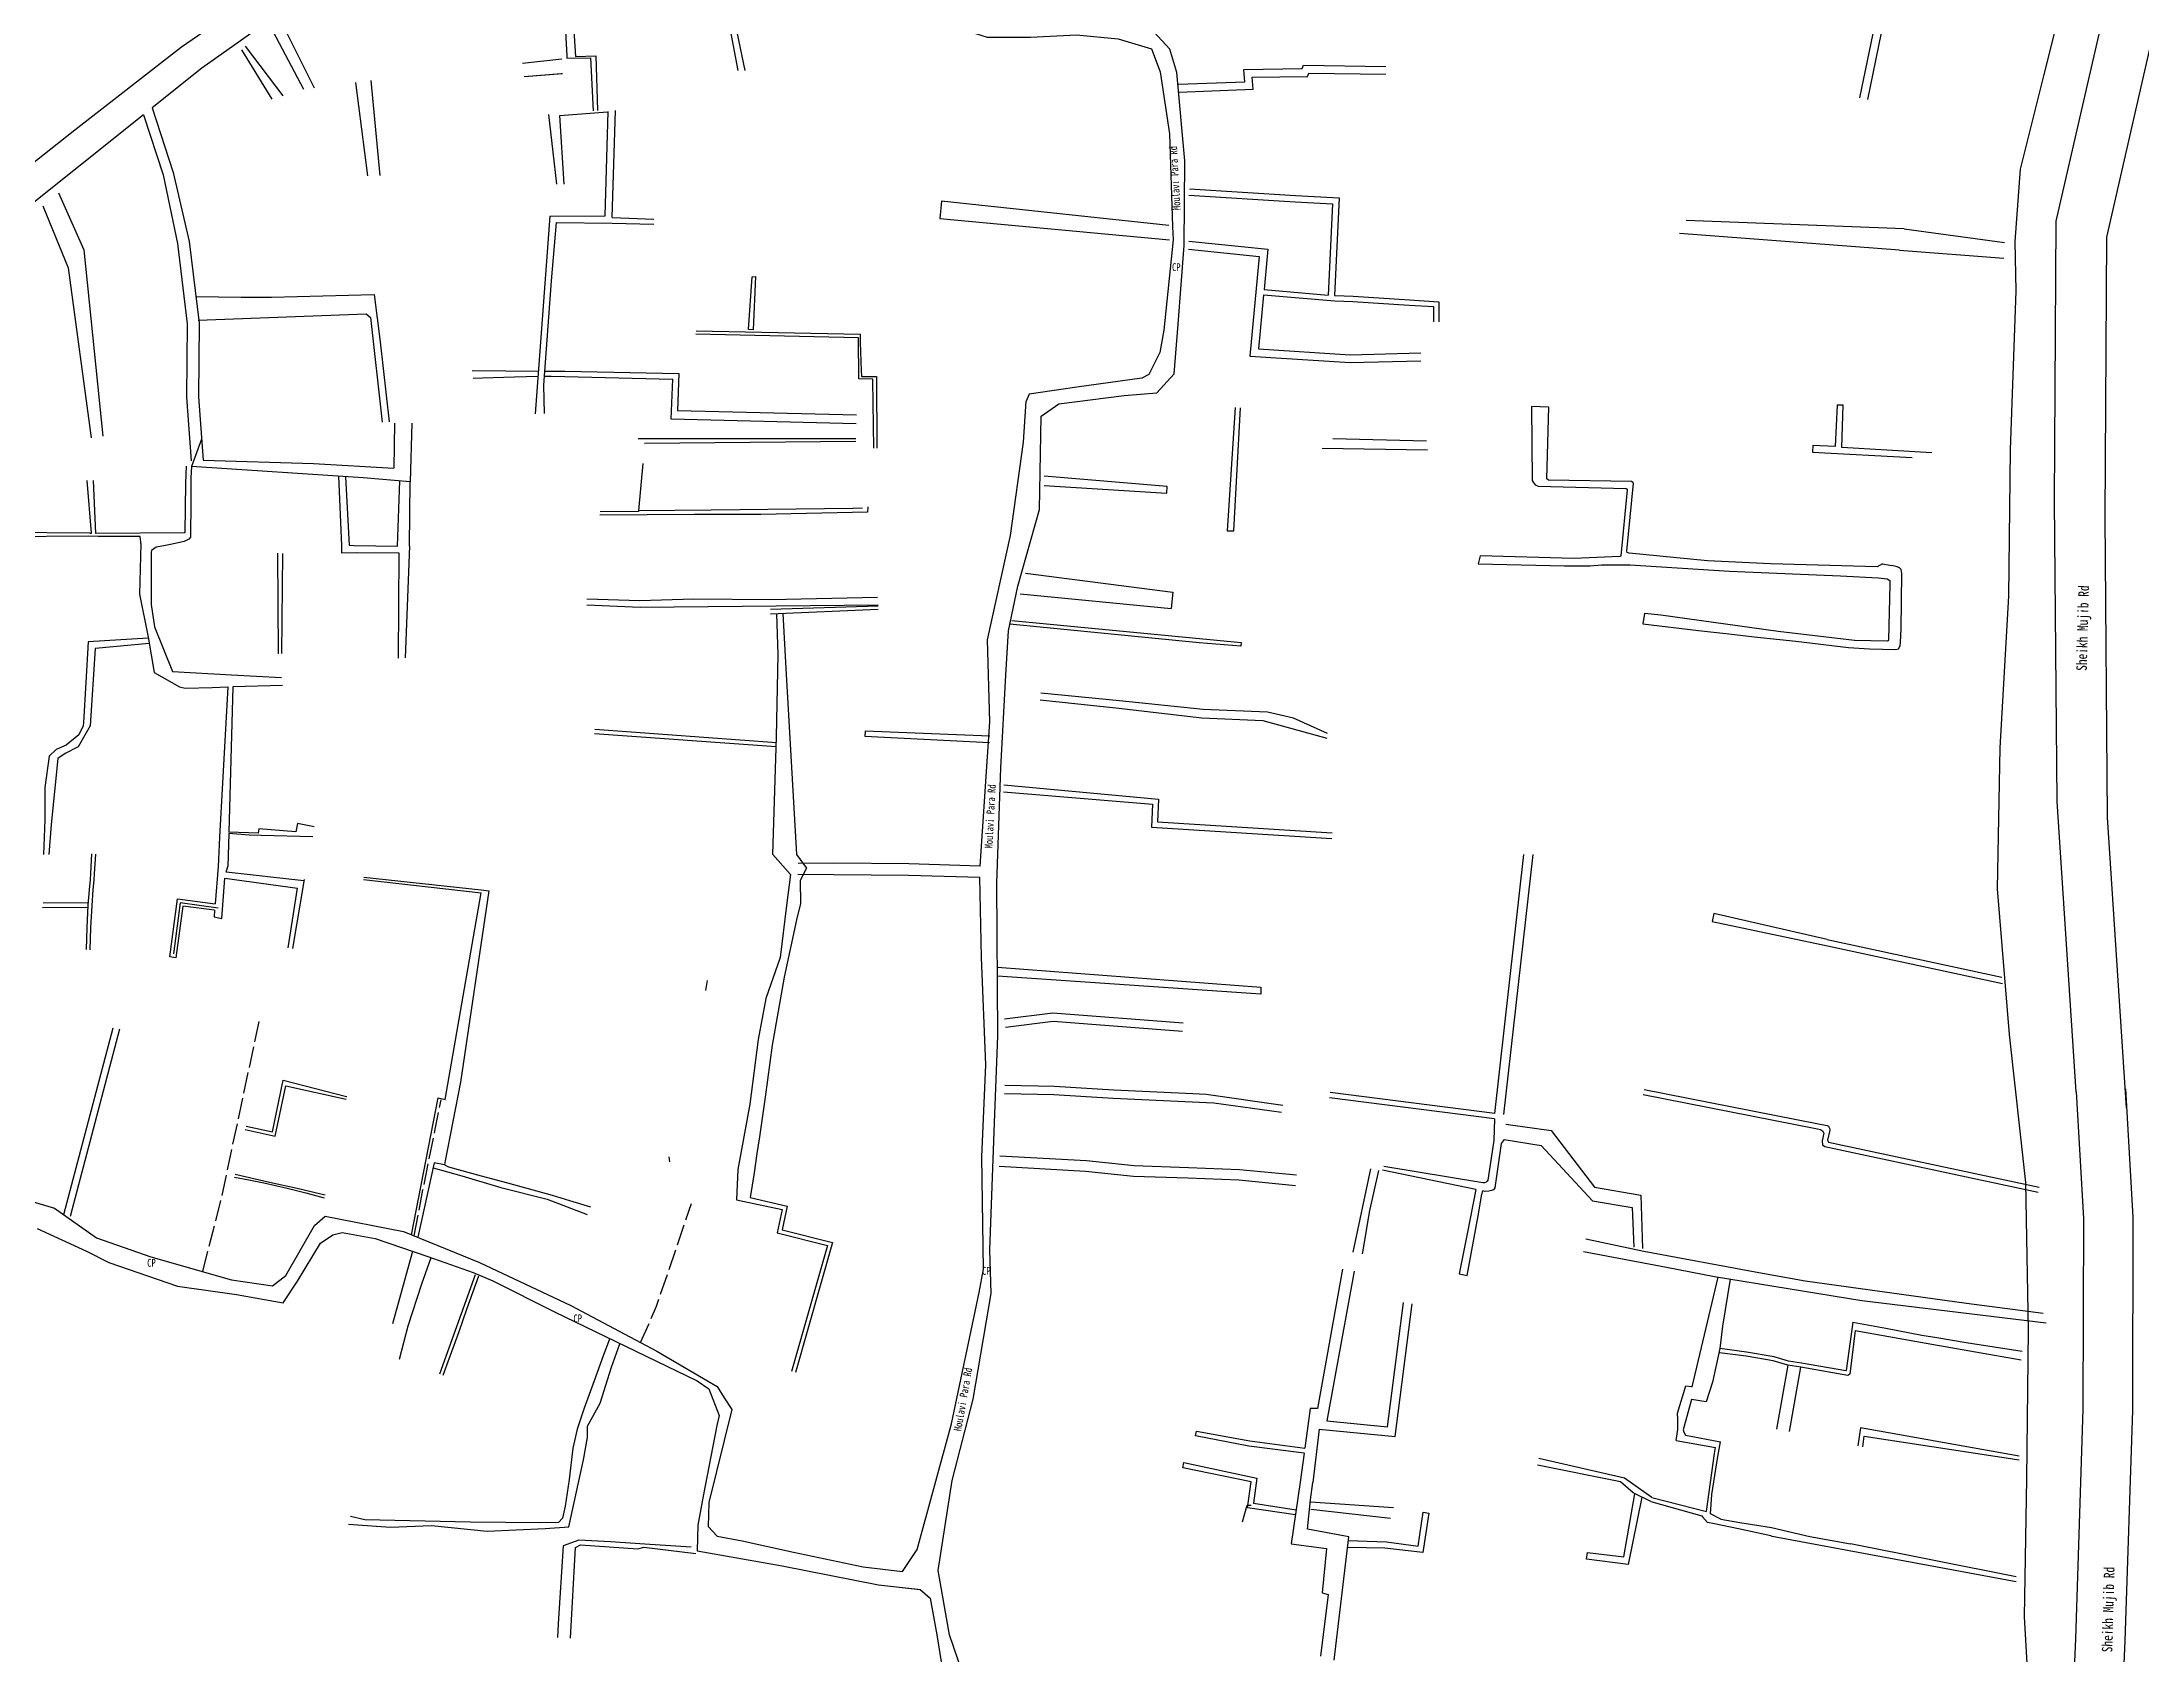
# Model space of a CAD drawing. Header units: metres. Extents: x 375792 to 378704, y 2469502 to 2471712.
# Drawn here: x 377298.9 to 377700, y 2469740.7 to 2470048.7 of the extents above; entities that cross this region are included whole.
import ezdxf
from ezdxf.enums import TextEntityAlignment as Align

# ---------------------------------------------------------------- set-up
doc = ezdxf.new("R2010")
doc.units = ezdxf.units.M
doc.header["$MEASUREMENT"] = 0
doc.linetypes.add('X3', pattern=[5, 4, -1])
for name, color, linetype in [('DLSS', 1, 'Continuous'), ('DLSS Existing Road Line', 1, 'Continuous'), ('Prived Road', 1, 'Continuous')]:
    doc.layers.add(name, color=color, linetype=linetype)
doc.styles.add('正等线体', font='')
doc.styles.get('正等线体').set_extended_font_data('SimHei')

msp = doc.modelspace()

# ---------------------------------------------------------------- linework, layer by layer
at = {"layer": 'DLSS', "linetype": 'Continuous', "flags": 128}
for points, elevation in [([(377687.44, 2469848.13), (377683.81, 2469903.61), (377683.33, 2469961.04), (377683.66, 2470014.46), (377693.8, 2470058.8), (377696.27, 2470068.55), (377696.64, 2470070.01), (377713.48, 2470136.64), (377713.3, 2470147.96), (377712.16, 2470186.32), (377710.28, 2470238.92), (377707.75, 2470300.01), (377705.11, 2470350.68), (377702.61, 2470408.27), (377698.79, 2470511.34)], 5.01), ([(377697.09, 2469845.05), (377693.46, 2469900.53), (377692.98, 2469957.97), (377693.31, 2470011.38), (377703.45, 2470055.72), (377706.23, 2470065.99), (377717.97, 2470105.01), (377723.64, 2470134.96), (377722.84, 2470148.68), (377719.61, 2470246.26), (377716.25, 2470318.44), (377710.18, 2470457.58)], 5.01), ([(377654.58, 2470012.97), (377673.76, 2470010.4)], 7.08), ([(377653.68, 2470008.93), (377673.66, 2470007.38)], 7.08)]:
    msp.add_lwpolyline(points, dxfattribs=dict(at, elevation=elevation))
at = {"layer": 'DLSS', "linetype": 'Continuous', "elevation": 4.28, "flags": 128}
msp.add_lwpolyline([(377476.21, 2469732.89, 0.1, 0.1, 0), (377472.25, 2469744.42, 0.1, 0.1, 0), (377470.09, 2469756.67, 0.1, 0.1, 0), (377472.73, 2469773.88, 0.1, 0.1, 0), (377476.8, 2469789.42, 0.1, 0.1, 0), (377480.22, 2469809.61, 0.1, 0.1, 0), (377479.93, 2469817.93, 0.1, 0.1, 0), (377480.85, 2469842.19, 0.1, 0.1, 0), (377481.46, 2469858.8, 0.1, 0.1, 0), (377481.31, 2469888.01, 0.1, 0.1, 0), (377482.06, 2469910.02, 0.1, 0.1, 0), (377483.03, 2469927.74, 0.1, 0.1, 0), (377483.52, 2469936.22, 0.1, 0.1, 0), (377485.3, 2469944.7, 0.1, 0.1, 0), (377489.47, 2469959.37, 0.1, 0.1, 0), (377489.73, 2469977.21, 0.1, 0.1, 0), (377493.13, 2469979.55, 0.1, 0.1, 0), (377505.6, 2469981.16, 0.1, 0.1, 0), (377511.86, 2469981.63, 0.1, 0.1, 0), (377515.15, 2469985.29, 0.1, 0.1, 0), (377515.91, 2469994.78, 0.1, 0.1, 0), (377517.06, 2470009.8, 0.1, 0.1, 0), (377517.22, 2470025.98, 0.1, 0.1, 0), (377515.69, 2470042.85, 0.1, 0.1, 0), (377514.31, 2470047.31, 0.1, 0.1, 0), (377511.28, 2470050.63, 0.1, 0.1, 0)], format="xyseb", dxfattribs=at)
msp.add_lwpolyline([(377476.21, 2469732.89, 0.1, 0.1, 0), (377472.25, 2469744.42, 0.1, 0.1, 0), (377470.09, 2469756.67, 0.1, 0.1, 0), (377472.73, 2469773.88, 0.1, 0.1, 0), (377476.8, 2469789.42, 0.1, 0.1, 0), (377480.22, 2469809.61, 0.1, 0.1, 0), (377479.93, 2469817.93, 0.1, 0.1, 0), (377480.85, 2469842.19, 0.1, 0.1, 0), (377481.46, 2469858.8, 0.1, 0.1, 0), (377481.31, 2469888.01, 0.1, 0.1, 0), (377482.06, 2469910.02, 0.1, 0.1, 0), (377483.03, 2469927.74, 0.1, 0.1, 0), (377483.52, 2469936.22, 0.1, 0.1, 0), (377485.3, 2469944.7, 0.1, 0.1, 0), (377489.47, 2469959.37, 0.1, 0.1, 0), (377489.73, 2469977.21, 0.1, 0.1, 0), (377493.13, 2469979.55, 0.1, 0.1, 0), (377505.6, 2469981.16, 0.1, 0.1, 0), (377511.86, 2469981.63, 0.1, 0.1, 0), (377515.15, 2469985.29, 0.1, 0.1, 0), (377515.91, 2469994.78, 0.1, 0.1, 0), (377517.06, 2470009.8, 0.1, 0.1, 0), (377517.22, 2470025.98, 0.1, 0.1, 0), (377515.69, 2470042.85, 0.1, 0.1, 0), (377514.31, 2470047.31, 0.1, 0.1, 0), (377511.28, 2470050.63, 0.1, 0.1, 0)], format="xyseb", dxfattribs=at)
at = {"layer": 'DLSS', "linetype": 'Continuous', "elevation": 5.01}
for points in [[(377696.88, 2469848.68), (377698.3, 2469824.21), (377698.19, 2469787.34), (377696.75, 2469743.26), (377695.79, 2469721.22), (377694.46, 2469694.33), (377694.82, 2469668.42), (377694.09, 2469622.93), (377694.21, 2469577.1), (377692.64, 2469527.99), (377692.73, 2469505.14)], [(377696.88, 2469848.68), (377698.3, 2469824.21), (377698.19, 2469787.34), (377696.75, 2469743.26), (377695.79, 2469721.22), (377694.46, 2469694.33), (377694.82, 2469668.42), (377694.09, 2469622.93), (377694.21, 2469577.1), (377692.64, 2469527.99), (377692.73, 2469505.14)], [(377687.44, 2469848.13), (377688.85, 2469823.95), (377688.73, 2469787.51), (377687.31, 2469743.63), (377686.34, 2469721.66), (377685, 2469694.5), (377685.37, 2469668.43), (377684.64, 2469622.99), (377684.75, 2469577.24), (377683.19, 2469528.29), (377682.16, 2469502.04)], [(377687.44, 2469848.13), (377688.85, 2469823.95), (377688.73, 2469787.51), (377687.31, 2469743.63), (377686.34, 2469721.66), (377685, 2469694.5), (377685.37, 2469668.43), (377684.64, 2469622.99), (377684.75, 2469577.24), (377683.19, 2469528.29), (377682.16, 2469502.04)]]:
    msp.add_lwpolyline(points, dxfattribs=at)
at = {"layer": 'DLSS', "linetype": 'Continuous', "flags": 128}
msp.add_lwpolyline([(377298, 2469822.02, 0.1, 0.1, 0), (377307.43, 2469817.72, 0.1, 0.1, 0), (377311.69, 2469815.56, 0.1, 0.1, 0), (377324.77, 2469811.03, 0.1, 0.1, 0), (377336.04, 2469809.44, 0.1, 0.1, 0), (377344.96, 2469807.84, 0.1, 0.1, 0), (377347.74, 2469811.98, 0.1, 0.1, 0), (377352.13, 2469819.25, 0.1, 0.1, 0), (377354.49, 2469820.82, 0.1, 0.1, 0), (377356.27, 2469821.28, 0.1, 0.1, 0), (377362.54, 2469820.09, 0.1, 0.1, 0), (377372.64, 2469816.71, 0.1, 0.1, 0), (377381.27, 2469813.62, 0.1, 0.1, 0), (377385.05, 2469812.04, 0.1, 0.1, 0), (377396.8, 2469806.12, 0.1, 0.1, 0), (377424.05, 2469792.94, 0.1, 0.1, 0), (377426.28, 2469791.37, 0.1, 0.1, 0), (377428.26, 2469786.3, 0.1, 0.1, 0), (377427.79, 2469784.38, 0.1, 0.1, 0), (377425.22, 2469770.9, 0.1, 0.1, 0), (377424.21, 2469765.34, 0.1, 0.1, 0), (377424.05, 2469760.47, 0.1, 0.1, 0), (377440.3, 2469757.56, 0.1, 0.1, 0), (377458.72, 2469753.96, 0.1, 0.1, 0), (377466.68, 2469753.1, 0.1, 0.1, 0), (377468.59, 2469751.44, 0.1, 0.1, 0), (377469.86, 2469744.44, 0.1, 0.1, 0), (377470.96, 2469737.25, 0.1, 0.1, 0)], format="xyseb", dxfattribs=at)
at = {"layer": 'DLSS Existing Road Line', "linetype": 'Continuous', "flags": 128}
for points, elevation in [([(377687.44, 2469848.13), (377683.81, 2469903.61), (377683.33, 2469961.04), (377683.66, 2470014.46), (377693.8, 2470058.8), (377696.27, 2470068.55), (377696.64, 2470070.01), (377713.48, 2470136.64), (377713.3, 2470147.96), (377712.16, 2470186.32), (377710.28, 2470238.92), (377707.75, 2470300.01), (377705.11, 2470350.68), (377702.61, 2470408.27), (377698.79, 2470511.34), (377701.34, 2470546.03), (377707.09, 2470583.31), (377712.77, 2470636.37), (377718.04, 2470661.97), (377720.89, 2470670.96), (377725.99, 2470681.18), (377731.93, 2470689.73), (377734.28, 2470692.21)], 5.01), ([(377697.09, 2469845.05), (377693.46, 2469900.53), (377692.98, 2469957.97), (377693.31, 2470011.38), (377703.45, 2470055.72), (377706.23, 2470065.99), (377717.97, 2470105.01), (377723.64, 2470134.96), (377722.84, 2470148.68), (377719.61, 2470246.26), (377716.25, 2470318.44), (377710.18, 2470457.58), (377710.39, 2470519.54), (377712.2, 2470557.58), (377720.01, 2470640.33), (377724.65, 2470658.84), (377732.9, 2470681.49), (377734.28, 2470683.57)], 5.01), ([(377232.09, 2469976.68), (377244.61, 2469986.08), (377277.05, 2470009.67), (377305.16, 2470031.88), (377325.53, 2470047.74), (377341.83, 2470059.04), (377353.76, 2470067.29), (377370.63, 2470078.19), (377378.4, 2470083.23), (377390.77, 2470088.62), (377404.61, 2470095.14), (377412.22, 2470098.61), (377418.24, 2470101.38), (377425.46, 2470103.81), (377432.25, 2470105.71), (377439.79, 2470107.55), (377448.14, 2470108.91), (377466.26, 2470111.39), (377489.38, 2470114.93), (377504.49, 2470116.83)], 6.09), ([(377420.95, 2470094.71), (377422.98, 2470086.44), (377426.84, 2470069.54), (377431.85, 2470043.26)], 7.08), ([(377422.27, 2470095.48), (377433.18, 2470043.2)], 20.87), ([(377396.89, 2470083.37), (377397.57, 2470068.71), (377397.75, 2470063.59), (377397.77, 2470063.55), (377398.31, 2470056.89), (377398.48, 2470056.07), (377398.64, 2470055.36), (377399.13, 2470046.04), (377399.13, 2470045.61), (377403.7, 2470045.66), (377404.16, 2470035.52)], 7.08), ([(377398.51, 2470084.08), (377399, 2470077.85), (377399.55, 2470067.71), (377400.21, 2470055.79), (377400.79, 2470045.88), (377404.67, 2470046.04), (377405.01, 2470035.6)], 7.08), ([(377344.38, 2470052.9), (377350.93, 2470039.91)], 7.08), ([(377476.21, 2469732.89), (377472.25, 2469744.42), (377470.09, 2469756.67), (377472.73, 2469773.88), (377476.8, 2469789.42), (377480.22, 2469809.61), (377479.93, 2469817.93), (377480.85, 2469842.19), (377481.46, 2469858.8), (377481.31, 2469888.01), (377482.06, 2469910.02), (377483.03, 2469927.74), (377483.52, 2469936.22), (377485.3, 2469944.7), (377489.47, 2469959.37), (377489.73, 2469977.21), (377493.13, 2469979.55), (377505.6, 2469981.16), (377511.86, 2469981.63), (377515.15, 2469985.29), (377515.91, 2469994.78), (377517.06, 2470009.8), (377517.22, 2470025.98), (377515.69, 2470042.85), (377514.31, 2470047.31), (377511.28, 2470050.63)], 4.28), ([(377337.01, 2470047.19), (377342.82, 2470037.74)], 7.08), ([(377337.75, 2470047.87), (377344.89, 2470038.4)], 7.08), ([(377398.2, 2470045.39), (377390.7, 2470044.57)], 17.26), ([(377358.8, 2470040.91), (377361.09, 2470023.09)], 7.08), ([(377358.8, 2470040.91), (377361.09, 2470023.09)], 7.08), ([(377361.73, 2470041.33), (377363.45, 2470023.2)], 7.08), ([(377361.73, 2470041.33), (377363.45, 2470023.2)], 7.08), ([(377391.03, 2470042.11), (377398.05, 2470042.66), (377398.32, 2470042.67)], 7.08), ([(377391.03, 2470042.11), (377398.32, 2470042.67)], 7.08), ([(377516.02, 2470040.61), (377528.65, 2470041.08), (377528.49, 2470043.43), (377539.61, 2470043.59), (377539.86, 2470044.23), (377555.61, 2470044.01)], 4.28), ([(377516.08, 2470039.11), (377530.25, 2470039.64), (377530.09, 2470041.95), (377540.63, 2470042.1), (377540.87, 2470042.71), (377555.59, 2470042.51)], 4.28), ([(377318.28, 2470034.75), (377322.05, 2470023.29), (377324.78, 2470010.19), (377326.65, 2469994.83), (377326.51, 2469980.81), (377327.41, 2469968.64)], 11.77), ([(377318.28, 2470034.75), (377322.05, 2470023.29), (377324.78, 2470010.19), (377326.65, 2469994.83), (377326.51, 2469980.81), (377327.41, 2469968.64)], 11.77), ([(377319.93, 2470036.09), (377323.95, 2470023.72), (377327.02, 2470010.56), (377328.92, 2469994.96), (377328.78, 2469980.88), (377329.67, 2469968.81)], 11.77), ([(377319.93, 2470036.09), (377323.95, 2470023.72), (377327.02, 2470010.56), (377328.92, 2469994.96), (377328.78, 2469980.88), (377329.67, 2469968.81)], 11.77), ([(377319.93, 2470036.09), (377323.95, 2470023.72), (377327.02, 2470010.56), (377328.92, 2469994.96), (377328.78, 2469980.88), (377329.67, 2469968.81)], 11.77), ([(377319.93, 2470036.09), (377323.95, 2470023.72), (377327.02, 2470010.56), (377328.92, 2469994.96), (377328.78, 2469980.88), (377329.67, 2469968.81)], 11.77), ([(377395.67, 2470034.82), (377396.46, 2470027.64), (377397.17, 2470021.52)], 17.09), ([(377395.94, 2470015.43), (377406.47, 2470015.46), (377407.07, 2470035.39)], 7.08), ([(377398.63, 2470021.54), (377397.8, 2470034.66), (377406.95, 2470035.35)], 17.09), ([(377407.83, 2470015.12), (377408.46, 2470035.57)], 7.08), ([(377299.08, 2470017.4), (377303.89, 2470005.56), (377308.28, 2469973.06)], 7.08), ([(377302.09, 2470019.86), (377306.89, 2470009), (377310.52, 2469973.4)], 7.08), ([(377395.94, 2470015.43), (377393.12, 2469977.66)], 7.08), ([(377394.87, 2469977.72), (377394.76, 2469983.13), (377396.24, 2470003.06), (377397.19, 2470014.17), (377407.8, 2470014.08)], 7.08), ([(377407.8, 2470014.08), (377415.75, 2470013.9)], 20.69), ([(377407.83, 2470015.12), (377415.77, 2470014.83)], 20.69), ([(377434.55, 2470003.82), (377435.2, 2470003.86), (377434.73, 2469993.71), (377433.87, 2469993.76), (377434.55, 2470003.82)], 7.08), ([(377328.29, 2470000.06), (377336.94, 2469999.96), (377342.78, 2469999.91), (377362.39, 2470000.45)], 11.77), ([(377328.72, 2469995.52), (377360.84, 2469996.73), (377361.64, 2469996.02)], 11.77), ([(377362.39, 2470000.45), (377363.49, 2469991.4), (377365.21, 2469976.09)], 7.08), ([(377361.64, 2469996.02), (377363.9, 2469976.03)], 7.08), ([(377457.82, 2469971.1), (377457.58, 2469984.07), (377457.58, 2469984.29), (377454.91, 2469984.35), (377454.84, 2469992.16), (377423.82, 2469992.88)], 8.53), ([(377423.86, 2469993.48), (377455.18, 2469992.88), (377455.19, 2469992.6), (377455.22, 2469991.29), (377455.37, 2469985.95), (377455.42, 2469984.8), (377458.33, 2469984.75), (377458.38, 2469971.11)], 116.23), ([(377381.1, 2469985.91), (377387.48, 2469985.89), (377393.72, 2469985.8)], 7.08), ([(377381.28, 2469984.46), (377383.07, 2469984.55), (377389.17, 2469984.7), (377393.65, 2469984.82)], 7.08), ([(377394.89, 2469984.82), (377396.15, 2469984.81), (377419.38, 2469984.29)], 7.08), ([(377394.96, 2469985.8), (377398.75, 2469985.78), (377420.55, 2469985.38)], 7.08), ([(377420.55, 2469985.38), (377420.28, 2469978.3), (377454.5, 2469977.45)], 20.69), ([(377454.43, 2469975.75), (377419.11, 2469976.64), (377419.38, 2469984.29)], 20.69), ([(377329.37, 2469972.82), (377327.48, 2469967.6), (377327.32, 2469965.44), (377327.32, 2469960.91), (377327.27, 2469954.09), (377326.97, 2469953.72), (377326.04, 2469953.23), (377323.46, 2469952.71), (377322.19, 2469952.46), (377320.75, 2469952.17), (377319.86, 2469951.57), (377319.74, 2469951.23), (377319.78, 2469947.39), (377319.75, 2469941.2), (377320.39, 2469936.93), (377323.84, 2469928.41), (377335.11, 2469927.8), (377344.67, 2469927.26)], 11.77), ([(377366.25, 2469975.87), (377366.09, 2469967.28)], 7.08), ([(377369.53, 2469975.86), (377369.22, 2469964.65)], 7.08), ([(377454.33, 2469972.87), (377412.8, 2469972.89)], 20.69), ([(377329.67, 2469968.81), (377350.79, 2469968.13), (377366.09, 2469967.28)], 11.77), ([(377454.35, 2469972.39), (377414, 2469972.01)], 20.69), ([(377308.34, 2469954.86), (377307.53, 2469964.92)], 19.06), ([(377309.22, 2469954.8), (377308.75, 2469964.91)], 19.06), ([(377326.44, 2469967.63), (377326.32, 2469964.37), (377326.2, 2469954.91), (377309.22, 2469954.8)], 7.08), ([(377369.22, 2469964.65), (377360.24, 2469965.41), (377327.48, 2469967.6)], 7.08), ([(377355.53, 2469965.73), (377356.15, 2469952.52), (377356.15, 2469951.11), (377358.91, 2469951.13), (377367.04, 2469951.08), (377366.96, 2469931)], 16.87), ([(377356.91, 2469965.64), (377357.59, 2469952.54), (377358.57, 2469952.51), (377366.82, 2469952.38)], 16.87), ([(377366.82, 2469952.38), (377367.24, 2469964.82)], 19.96), ([(377369.11, 2469952.35), (377369.22, 2469964.65)], 16.87), ([(377413.65, 2469968.13), (377412.83, 2469959.2), (377412.84, 2469958.98), (377405.51, 2469958.9)], 20.69), ([(377456.64, 2469959.9), (377456.61, 2469958.84), (377436.21, 2469958.44), (377423.56, 2469958.4), (377405.49, 2469958.27)], 14.31), ([(377455.61, 2469959.61), (377453.77, 2469959.59), (377426.71, 2469959.27), (377419.79, 2469959.19), (377412.76, 2469959.1)], 7.08), ([(377308.04, 2469954.85), (377291.71, 2469954.97)], 7.08), ([(377317.81, 2469952.86), (377317.82, 2469953.25), (377317.71, 2469953.66), (377317.67, 2469954.21), (377309.63, 2469954.21), (377307.8, 2469954.25), (377291.71, 2469954.17)], 7.08), ([(377308.04, 2469954.85), (377308.34, 2469954.86)], 7.08), ([(377317.81, 2469952.86), (377317.51, 2469943.19), (377319.18, 2469934.96), (377320.31, 2469928.21), (377325.15, 2469925.48), (377326.28, 2469925.22), (377331.41, 2469925.36), (377334.38, 2469925.48), (377332.82, 2469896.79), (377332.56, 2469891.18)], 7.08), ([(377343.89, 2469951.05), (377344.04, 2469931.82)], 19.96), ([(377344.72, 2469931.84), (377344.89, 2469950.94)], 7.08), ([(377369.11, 2469952.35), (377368.3, 2469931.01)], 16.87), ([(377402.97, 2469942.32), (377413.08, 2469942), (377423.39, 2469942.32), (377438.12, 2469942.21), (377458.47, 2469942.6)], 20.69), ([(377458.61, 2469941.1), (377413.15, 2469940.64), (377403, 2469941.07)], 7.08), ([(377458.61, 2469940.9), (377438.07, 2469940.27)], 7.08), ([(377438.04, 2469939.41), (377458.61, 2469940.34)], 14.31), ([(377438.5, 2469893.5), (377439.21, 2469915.92), (377439.53, 2469931.67), (377439.26, 2469939.46)], 7.08), ([(377440.39, 2469939.51), (377440.99, 2469928.97), (377443.02, 2469893.5)], 7.08), ([(377319.21, 2469934.77), (377307.75, 2469934.12), (377307.26, 2469926.35), (377306.81, 2469918.68), (377306.79, 2469918.07), (377305.93, 2469916.33), (377303.51, 2469914.37), (377301.64, 2469913.54), (377300.27, 2469912.24), (377299.43, 2469906.25), (377299.43, 2469900.08), (377299.22, 2469893.5)], 7.08), ([(377319.37, 2469933.78), (377309.07, 2469932.84), (377308.1, 2469918.03), (377305.84, 2469914.05), (377303.37, 2469912.75), (377301.93, 2469911.79), (377300.68, 2469899.2), (377300.25, 2469893.5)], 7.08), ([(377344.82, 2469925.78), (377335.35, 2469925.5), (377334.62, 2469897.76)], 7.08), ([(377489.57, 2469923.01), (377504.61, 2469921.39), (377520.48, 2469919.58), (377532.07, 2469919.08), (377544.31, 2469915.7)], 13.94), ([(377489.57, 2469923.01), (377504.61, 2469921.39), (377520.48, 2469919.58), (377532.07, 2469919.08), (377544.31, 2469915.7)], 13.94), ([(377544.47, 2469916.6), (377537.93, 2469919.49), (377533, 2469920.67), (377520.69, 2469921.15), (377504.75, 2469922.84), (377489.68, 2469924.3)], 13.94), ([(377544.47, 2469916.6), (377537.93, 2469919.49), (377533, 2469920.67), (377520.69, 2469921.15), (377504.75, 2469922.84), (377489.68, 2469924.3)], 13.94), ([(377439.15, 2469914.05), (377404.47, 2469916.55)], 15.81), ([(377439.18, 2469914.82), (377404.52, 2469917.36)], 15.81), ([(377334.61, 2469897.45), (377334.44, 2469891.2)], 7.08), ([(377350.66, 2469896.87), (377340.8, 2469897.09), (377338.46, 2469897.15), (377334.61, 2469897.45)], 7.08), ([(377350.87, 2469898.78), (377347.74, 2469899.4), (377347.42, 2469897.77), (377340.31, 2469898.38), (377340.18, 2469897.55), (377334.62, 2469897.76)], 7.08), ([(377308.39, 2469893.59), (377308.16, 2469889.83), (377308.11, 2469888.71), (377307.93, 2469886.75), (377307.7, 2469883.8), (377307.45, 2469879.5), (377307.32, 2469875.34)], 18.26), ([(377309.11, 2469893.52), (377308.88, 2469889.77), (377308.83, 2469888.65), (377308.65, 2469886.68), (377308.42, 2469883.74), (377308.17, 2469879.44), (377308.04, 2469875.28)], 18.26), ([(377438.5, 2469893.5), (377441.91, 2469889.68), (377441.09, 2469883.74), (377439.92, 2469873.79), (377437.18, 2469865.96), (377435.69, 2469858.11), (377434.11, 2469845.77), (377431.85, 2469833.29)], 7.08), ([(377443.02, 2469893.5), (377444.92, 2469890.87), (377443.74, 2469888.48), (377443.79, 2469884.09), (377443, 2469881.01), (377440.64, 2469870.01), (377438.37, 2469857.03), (377437.05, 2469847.11), (377435.94, 2469839.53), (377435.48, 2469836.36), (377434.97, 2469832.67)], 7.08), ([(377348.99, 2469888.71), (377346.73, 2469875.49)], 7.08), ([(377360.35, 2469888.69), (377382.78, 2469886.12)], 15.44), ([(377360.41, 2469889.13), (377382.82, 2469886.69)], 15.44), ([(377345.95, 2469875.67), (377347.69, 2469887.02)], 7.08), ([(377382.82, 2469886.69), (377384.27, 2469886.54), (377378.84, 2469849.96), (377375.95, 2469834.96), (377375.78, 2469834.17), (377373.83, 2469834.6), (377370.69, 2469820.35)], 15.44), ([(377307.67, 2469883.32), (377299.01, 2469883.3)], 18.26), ([(377307.64, 2469884.25), (377299.11, 2469884.16)], 18.26), ([(377303.11, 2469824.69), (377312.5, 2469860.38)], 17.04), ([(377304.37, 2469824.36), (377313.79, 2469860.15)], 17.04), ([(377337.72, 2469840.95), (377343.42, 2469839.69), (377345.49, 2469849.31), (377357.01, 2469846.76)], 7.08), ([(377337.92, 2469841.57), (377342.94, 2469840.51), (377345.01, 2469850.34), (377357.07, 2469847.24), (377357.12, 2469847.23)], 7.08), ([(377578.51, 2469841.97), (377587.16, 2469840.73), (377595.48, 2469829.91), (377604.32, 2469828.41)], 7.08), ([(377578.19, 2469839.01), (377585.27, 2469837.86), (377595.09, 2469827.29), (377602.65, 2469826.04)], 7.08), ([(377335.78, 2469832.42), (377342.35, 2469830.9), (377347.65, 2469829.7), (377352.16, 2469828.64), (377353, 2469828.44)], 7.08), ([(377373.62, 2469833.64), (377379.13, 2469832.09), (377386.57, 2469829.89), (377395.4, 2469827.6), (377403.05, 2469824.7)], 7.08), ([(377375.78, 2469834.18), (377376.57, 2469833.8), (377382.78, 2469832.11), (377387.83, 2469830.72), (377396.33, 2469828.4), (377399.64, 2469827.4), (377403.68, 2469826.19)], 7.08), ([(377549.37, 2469817.52), (377552.71, 2469833.41)], 19.54), ([(377551.13, 2469817.16), (377551.35, 2469818.18), (377552.19, 2469823.61), (377552.46, 2469825.05), (377552.49, 2469825.17), (377554.25, 2469833.08)], 19.54), ([(377335.7, 2469831.86), (377338.4, 2469831.3), (377341.26, 2469830.73), (377345.76, 2469829.74), (377349.33, 2469828.86), (377352.81, 2469827.87)], 7.08), ([(377604.32, 2469828.41), (377604.61, 2469818.21)], 7.08), ([(377602.65, 2469826.04), (377602.94, 2469818.49)], 7.08), ([(377365.92, 2469803.85), (377369.64, 2469817.28), (377369.77, 2469817.67)], 20.35), ([(377367.18, 2469797.09), (377368.85, 2469803.46), (377371.48, 2469811.47), (377373.27, 2469816.48)], 13.15), ([(377593.37, 2469817.62), (377609.18, 2469814.65), (377618.37, 2469812.87), (377646.53, 2469808.27), (377681.72, 2469803.98)], 19.54), ([(377593.81, 2469820.08), (377604.89, 2469817.68), (377626.84, 2469813.63), (377635.69, 2469812.01), (377666.5, 2469807.77), (377681.17, 2469805.87)], 19.54), ([(377381.64, 2469813.16), (377374.86, 2469794.18)], 7.08), ([(377382.27, 2469812.93), (377379.99, 2469806.54), (377378.52, 2469802.29), (377375.5, 2469793.93)], 7.08), ([(377611.04, 2469781.55), (377611.34, 2469783.65), (377611.39, 2469785.57), (377611.33, 2469786.73), (377612.92, 2469791.99), (377613.95, 2469791.82), (377614.08, 2469791.78), (377619.07, 2469812.76)], 21.77), ([(377621.36, 2469812.38), (377619.9, 2469803.38), (377619.41, 2469799.09), (377617.96, 2469792.66), (377616.76, 2469788.9), (377613.95, 2469789.37), (377612.41, 2469783.55), (377612.5, 2469783.14), (377612.82, 2469782.53)], 7.08), ([(377644.77, 2469804.16), (377651.09, 2469802.97), (377657.96, 2469801.68), (377660.86, 2469801.2), (377666.44, 2469800.27), (377677.11, 2469798.59)], 23.23), ([(377407.29, 2469800.88), (377406.1, 2469797.71), (377404.36, 2469792.93), (377402.44, 2469787.73), (377401.12, 2469783.68), (377400.32, 2469780.08), (377399.58, 2469774.06), (377398.83, 2469768.99), (377398.34, 2469766.67), (377397.57, 2469765.89), (377394.17, 2469765.83), (377380.71, 2469765.92), (377360.57, 2469766.38), (377357.84, 2469767.02)], 7.08), ([(377645.24, 2469802.53), (377651.7, 2469801.39), (377658.81, 2469800.11), (377668.25, 2469798.46), (377676.93, 2469796.91)], 23.23), ([(377630.29, 2469783.69), (377632.42, 2469795.92)], 21.75), ([(377632.72, 2469783.22), (377634.86, 2469795.51)], 21.75), ([(377611.04, 2469781.55), (377618.59, 2469780.2)], 7.08), ([(377612.82, 2469782.53), (377619.53, 2469781.27)], 7.08), ([(377616.86, 2469767.98), (377618.38, 2469779.06), (377618.59, 2469780.2)], 21.77), ([(377619.58, 2469766.52), (377617.6, 2469767.52), (377617.87, 2469771.21), (377619.01, 2469778.5), (377619.53, 2469781.27)], 21.77), ([(377676.57, 2469778.53), (377646.28, 2469783.96), (377645.74, 2469780.49)], 21.75), ([(377646.73, 2469780.3), (377646.95, 2469782.34), (377676.55, 2469777.83)], 7.08), ([(377606.19, 2469769.85), (377602.85, 2469771.51), (377600.41, 2469773.63), (377584.54, 2469776.81)], 7.08), ([(377606.4, 2469770.67), (377601.18, 2469774.32), (377584.81, 2469778.07)], 7.08), ([(377539.25, 2469773.57), (377537.5, 2469761.77), (377544.26, 2469760.93), (377543.44, 2469752.4), (377544.55, 2469752.12), (377543.14, 2469740.34)], 7.08), ([(377545.73, 2469739.54), (377548.51, 2469763.13), (377540.65, 2469764.62), (377541.2, 2469770.19), (377541.67, 2469773.49)], 7.08), ([(377541.21, 2469769.84), (377557.04, 2469768.73)], 7.08), ([(377541.25, 2469768.39), (377556.51, 2469766.69)], 7.08), ([(377606.19, 2469769.85), (377615.92, 2469767.17)], 7.08), ([(377606.4, 2469770.67), (377616.86, 2469767.98)], 7.08), ([(377615.92, 2469767.17), (377616.07, 2469766.98), (377617.06, 2469765.89)], 7.08), ([(377644.09, 2469760.46), (377629.39, 2469763.22), (377629.13, 2469763.34), (377622.98, 2469764.64), (377618.39, 2469765.62), (377617.06, 2469765.89)], 21.77), ([(377619.58, 2469766.52), (377623.23, 2469765.86), (377629.23, 2469764.9), (377636.6, 2469763.21), (377644.34, 2469761.77)], 21.77), ([(377422.89, 2469761.17), (377414.07, 2469761.74), (377407.48, 2469762.16), (377401.47, 2469762.52), (377398.47, 2469761.4), (377397.53, 2469746.49), (377397.39, 2469743.93)], 7.08), ([(377399.84, 2469743.79), (377400.84, 2469761.06), (377401.76, 2469761.6), (377412.73, 2469760.82), (377413.89, 2469761.13), (377423.77, 2469759.95)], 7.08)]:
    msp.add_lwpolyline(points, dxfattribs=dict(at, elevation=elevation))
for points in [[(377678.8, 2469726.74), (377677.59, 2469747.82), (377678.03, 2469774.2), (377678.34, 2469802.65), (377677.85, 2469830.84), (377674.74, 2469859.08), (377672.42, 2469886.9), (377672.93, 2469913.83), (377674.58, 2469942.81), (377674.9, 2469970.8), (377675.96, 2470001.16), (377675.8, 2470010.55), (377676.81, 2470024.39), (377681.25, 2470042.18), (377687.9, 2470068.54), (377695.04, 2470092.69), (377702.74, 2470117.24), (377704.69, 2470136.29), (377704.97, 2470140.1)], [(377470.83, 2470106.19), (377470.51, 2470106.14), (377437.65, 2470102.05), (377423.3, 2470096.99), (377388.02, 2470081.82), (377364.63, 2470068.61), (377329.44, 2470043.66), (377319.93, 2470036.09)], [(377470.83, 2470106.19), (377471.71, 2470098.39), (377473.02, 2470087.11), (377473.45, 2470078.85), (377473.87, 2470062.57), (377474.9, 2470054.27), (377475.81, 2470050.75), (377479.44, 2470049.58), (377487.75, 2470049.57), (377496.48, 2470050.03), (377504.46, 2470049.3), (377510.81, 2470047.35), (377512.48, 2470042.95), (377514.26, 2470031.16), (377514.86, 2470013.44), (377514.98, 2470010.87), (377513.2, 2469993.61), (377512.43, 2469989.36), (377510.34, 2469985.17), (377508.96, 2469984.46), (377496.59, 2469982.71), (377487.47, 2469981.41), (377486.91, 2469980.07)], [(377342.45, 2470051.8), (377348.88, 2470039.66)], [(377318.28, 2470034.75), (377293.94, 2470015.29), (377253.49, 2469984.64), (377216.98, 2469958.98), (377179.81, 2469932.57)], [(377318.28, 2470034.75), (377293.94, 2470015.29), (377253.49, 2469984.64), (377216.98, 2469958.98), (377179.81, 2469932.57)], [(377478.12, 2469891.27), (377479.95, 2469918.82), (377479.53, 2469934.49), (377483.88, 2469954.42), (377486.36, 2469972.24), (377486.91, 2469980.07)], [(377478.12, 2469891.27), (377479.95, 2469918.82), (377479.53, 2469934.49), (377483.88, 2469954.42), (377486.36, 2469972.24), (377486.91, 2469980.07)], [(377296.4, 2469827.4), (377301.29, 2469825.89), (377309.33, 2469820.23), (377319.68, 2469816.63), (377335.1, 2469812.23), (377342.93, 2469811.08), (377345.48, 2469813.07), (377350.95, 2469822.61), (377352.98, 2469824.38), (377367.98, 2469821.46), (377382.48, 2469815.55), (377399.95, 2469807.35), (377416.34, 2469798.57), (377427.89, 2469791.82), (377429.23, 2469789.69), (377430.69, 2469787.47), (377426.3, 2469769.67), (377426.15, 2469765.09), (377427.9, 2469763.25), (377432.64, 2469762.34), (377442.48, 2469760.23), (377455.75, 2469757.37), (377463.28, 2469756.48), (377466.1, 2469760.71), (377472.61, 2469784.72), (377477.92, 2469809.79), (377478.74, 2469814.27), (377478.44, 2469835.73), (377479.22, 2469853.32), (377478.39, 2469873.81), (377478.03, 2469889.06)], [(377478.06, 2469889.06), (377464.45, 2469889.46), (377450.19, 2469889.58), (377443.3, 2469889.65)], [(377478.06, 2469889.06), (377464.45, 2469889.46), (377450.19, 2469889.58), (377443.3, 2469889.65)], [(377478.12, 2469891.27), (377464.49, 2469891.67), (377450.19, 2469891.79), (377443.33, 2469891.73)], [(377478.12, 2469891.27), (377464.49, 2469891.67), (377450.19, 2469891.79), (377443.33, 2469891.73)], [(377369.5, 2469820.84), (377374.61, 2469846.96), (377375.95, 2469846.7), (377382.78, 2469886.12)], [(377298, 2469822.02), (377307.43, 2469817.72), (377311.69, 2469815.56), (377324.77, 2469811.03), (377336.04, 2469809.44), (377344.96, 2469807.84), (377347.74, 2469811.98), (377352.13, 2469819.25), (377354.49, 2469820.82), (377356.27, 2469821.28), (377362.54, 2469820.09), (377372.64, 2469816.71), (377381.27, 2469813.62), (377385.05, 2469812.04), (377396.8, 2469806.12), (377424.05, 2469792.94), (377426.28, 2469791.37), (377428.26, 2469786.3), (377427.79, 2469784.38), (377425.22, 2469770.9), (377424.21, 2469765.34), (377424.05, 2469760.47), (377440.3, 2469757.56), (377458.72, 2469753.96), (377466.68, 2469753.1), (377468.59, 2469751.44), (377469.86, 2469744.44), (377470.96, 2469737.25)], [(377357.45, 2469765.53), (377365.47, 2469764.97), (377373.29, 2469765.32), (377383.93, 2469764.19), (377395.03, 2469764.75), (377399.53, 2469765.01), (377402.34, 2469777.83), (377403.11, 2469782.13), (377403.12, 2469784.26), (377405.53, 2469788.67), (377407.72, 2469795.57), (377409.27, 2469799.98)], [(377675.99, 2469754.56), (377644.09, 2469760.46)], [(377676.01, 2469755.49), (377644.34, 2469761.77)]]:
    msp.add_lwpolyline(points, dxfattribs=at)
at = {"layer": 'DLSS Existing Road Line', "linetype": 'X3', "flags": 128}
for points, elevation in [([(377329.64, 2469813.79), (377333.29, 2469828.23), (377340.56, 2469862.38)], 4.25), ([(377370, 2469820.64), (377371.68, 2469829.43), (377374.1, 2469841.34), (377375.16, 2469846.63)], 4.3), ([(377413.26, 2469800.22), (377416.3, 2469807.2), (377422.99, 2469826.8)], 4.43)]:
    msp.add_lwpolyline(points, dxfattribs=dict(at, elevation=elevation))
at = {"layer": 'DLSS Existing Road Line', "linetype": 'Continuous', "elevation": 5.01}
for points in [[(377696.88, 2469848.68), (377698.3, 2469824.21), (377698.19, 2469787.34), (377696.75, 2469743.26), (377695.79, 2469721.22), (377694.46, 2469694.33), (377694.82, 2469668.42), (377694.1, 2469623.63)], [(377687.44, 2469848.13), (377688.85, 2469823.95), (377688.73, 2469787.51), (377687.31, 2469743.63), (377686.34, 2469721.66), (377685, 2469694.5), (377685.37, 2469668.43), (377684.65, 2469623.78)]]:
    msp.add_lwpolyline(points, dxfattribs=at)
at = {"layer": 'Prived Road'}
for p, q in [((377545.5, 2469972.92, 7.08), (377563.33, 2469972.47)), ((377543.41, 2469971.07), (377563.53, 2469970.74)), ((377650.46, 2469949), (377652.21, 2469948.65)), ((377514.92, 2469943.55), (377514.61, 2469940.45))]:
    msp.add_line(p, q, dxfattribs=at)
for points in [[(377646.16, 2470037.99), (377651.9, 2470066), (377655.66, 2470085.42)], [(377647.63, 2470037.68), (377653.37, 2470065.7), (377657.13, 2470085.14)], [(377514.15, 2470013.6), (377470.75, 2470018.27), (377470.41, 2470014.93), (377514.28, 2470010.89)], [(377650.46, 2469949), (377649.42, 2469948.45), (377629.04, 2469948.99), (377617.03, 2469949.55), (377602.04, 2469951.02), (377601.68, 2469951.13), (377601.62, 2469951.43), (377602.9, 2469964.37), (377602.8, 2469964.52), (377602.53, 2469964.74), (377586.69, 2469964.95), (377586.32, 2469965.23), (377586.72, 2469978.92), (377583.41, 2469979.02), (377583.54, 2469964.91), (377583.75, 2469964.57), (377584.13, 2469964.08), (377584.72, 2469963.83), (377601.5, 2469963.38), (377601.66, 2469963.28), (377601.68, 2469963.1), (377600.49, 2469950.54), (377600.44, 2469950.42), (377600.29, 2469950.4), (377591.48, 2469950), (377573.62, 2469950.5), (377573.23, 2469948.98), (377589.71, 2469948.62), (377594.64, 2469948.62), (377596.76, 2469948.82), (377602.26, 2469948.77), (377621.25, 2469947.59), (377634.78, 2469947), (377642.42, 2469946.67), (377649.64, 2469946.32)], [(377659.91, 2469970.19), (377642.72, 2469971.24), (377642.97, 2469979.29), (377641.83, 2469979.29), (377641.4, 2469971.39), (377637.17, 2469971.61), (377637.07, 2469970.32), (377656.15, 2469969.29)], [(377490.35, 2469963.97), (377513.74, 2469962.46), (377513.82, 2469963.76), (377490.36, 2469965.76)], [(377649.64, 2469946.32), (377651.32, 2469946.13), (377651.83, 2469945.82), (377651.88, 2469945.05), (377651.6, 2469934.5), (377651.53, 2469934.28), (377651.33, 2469934.2), (377645.12, 2469934.35), (377630.5, 2469936.09), (377608.09, 2469939.18), (377604.98, 2469939.48), (377604.71, 2469937.5), (377615.32, 2469936.27), (377621.12, 2469935.65), (377625.96, 2469935.07), (377633.88, 2469934.22), (377643.96, 2469933.02), (377647.99, 2469932.78), (377652.95, 2469932.63), (377653.54, 2469932.74), (377653.85, 2469933.33), (377653.92, 2469934.04), (377654, 2469936.49), (377654.17, 2469947.16), (377654.03, 2469947.91), (377653.68, 2469948.24), (377653.28, 2469948.4), (377652.21, 2469948.65)], [(377486.76, 2469947.18), (377514.92, 2469943.55)], [(377485.73, 2469943.26), (377514.61, 2469940.45)], [(377484.15, 2469938.15), (377527.96, 2469933.96), (377527.89, 2469933.24), (377519.96, 2469933.93), (377483.78, 2469937.45)], [(377479.97, 2469916.06), (377456.16, 2469917.01), (377456.1, 2469916.07), (377479.89, 2469914.89)], [(377578.15, 2469843.82), (377583.73, 2469893.5)], [(377332.57, 2469883.22), (377325.32, 2469884.26), (377324.04, 2469874.51)], [(377639.86, 2469877.23), (377618.26, 2469882.22), (377617.91, 2469880.7), (377639.97, 2469876.04)], [(377639.86, 2469877.23), (377673.25, 2469870.01)], [(377639.97, 2469876.04), (377673.36, 2469868.83)], [(377604.96, 2469848.58), (377638.24, 2469842.05), (377639.9, 2469841.73), (377640.17, 2469841.58), (377640.35, 2469841.21), (377640.39, 2469840.8), (377639.97, 2469838.87), (377640.12, 2469838.55), (377680.39, 2469829.94)], [(377604.77, 2469847.6), (377638.05, 2469841.07), (377638.63, 2469840.95), (377639.03, 2469840.67), (377639.24, 2469840.23), (377638.92, 2469838.75), (377638.99, 2469838.02), (377639.42, 2469837.68), (377680.18, 2469828.96)], [(377481.73, 2469833.91), (377498.25, 2469833), (377507.38, 2469832.05), (377517.8, 2469831.7), (377527.5, 2469831.31), (377538.36, 2469830.27)], [(377481.84, 2469835.9), (377498.41, 2469834.99), (377507.51, 2469834.04), (377517.87, 2469833.7), (377527.63, 2469833.31), (377538.55, 2469832.26)]]:
    msp.add_lwpolyline(points, dxfattribs=at)
for points, elevation in [([(377517.99, 2470019.41), (377538.3, 2470018.13), (377545.42, 2470017.75), (377544.6, 2470000.33)], 4.28), ([(377518.07, 2470020.61), (377538.37, 2470019.33), (377546.67, 2470018.88), (377545.79, 2470000.23)], 4.28), ([(377654.58, 2470012.97), (377612.96, 2470014.57)], 7.08), ([(377517.93, 2470009.12), (377531.42, 2470007.73), (377529.64, 2469988.68), (377548.77, 2469987.43), (377562.29, 2469987.78)], 4.28), ([(377517.97, 2470010.62), (377533.05, 2470009.07), (377532.34, 2470001.4)], 4.28), ([(377653.68, 2470008.93), (377611.71, 2470012.11)], 7.08), ([(377532.34, 2470001.4), (377544.6, 2470000.33)], 4.28), ([(377532.24, 2470000.4), (377531.28, 2469990.08), (377548.8, 2469988.93), (377562.25, 2469989.27)], 4.28), ([(377532.25, 2470000.4), (377545.88, 2469999.22), (377549.29, 2469999.11), (377560.05, 2469998.43), (377564.72, 2469998.13), (377564.71, 2469995.2)], 4.28), ([(377545.79, 2470000.23), (377545.94, 2470000.22), (377549.34, 2470000.11), (377560.12, 2469999.43), (377565.73, 2469999.07), (377565.71, 2469995.19)], 4.28), ([(377526.82, 2469978.88), (377525.26, 2469955.3), (377526.54, 2469955.32), (377527.83, 2469978.76)], 20.46), ([(377482.57, 2469905.42), (377511.04, 2469903.06), (377510.82, 2469898.66), (377545.28, 2469896.54)], 13.94), ([(377482.62, 2469906.77), (377512.19, 2469904.06), (377511.98, 2469899.69), (377545.35, 2469897.63)], 13.94), ([(377576.4, 2469844), (377581.96, 2469893.5)], 7.08), ([(377331.88, 2469882.81), (377331.78, 2469881.54), (377333.29, 2469881.27), (377333.85, 2469888.93), (377347.69, 2469887.02)], 7.08), ([(377332.56, 2469891.18), (377331.98, 2469884.04)], 7.08), ([(377348.94, 2469888.41), (377334.11, 2469890.12), (377334.44, 2469891.2)], 7.08), ([(377331.88, 2469882.81), (377325.83, 2469883.59), (377324.49, 2469873.75), (377323.33, 2469873.9), (377324.78, 2469884.97), (377331.98, 2469884.04)], 7.08), ([(377425.94, 2469869.4), (377425.67, 2469867.48)], 17.74), ([(377481.39, 2469871.93), (377531.69, 2469868.13), (377531.73, 2469866.78), (377481.4, 2469870.25)], 4.28), ([(377482.73, 2469862.1), (377492.02, 2469863.22), (377516.9, 2469861.32)], 23.81), ([(377482.92, 2469860.51), (377492.06, 2469861.61), (377516.78, 2469859.73)], 23.81), ([(377482.81, 2469849.39), (377492.27, 2469849.22), (377503.62, 2469848.51), (377518.7, 2469847.84), (377521.29, 2469847.71), (377535.89, 2469845.6)], 23.81), ([(377482.78, 2469847.79), (377492.21, 2469847.62), (377503.54, 2469846.91), (377518.63, 2469846.25), (377522.72, 2469846.03), (377535.68, 2469844.25)], 23.81), ([(377576.32, 2469843), (377544.83, 2469847)], 7.08), ([(377576.4, 2469844), (377544.95, 2469847.99)], 7.08), ([(377576.32, 2469843), (377576.21, 2469838.83), (377575.1, 2469831.23), (377574.98, 2469831.04), (377574.77, 2469830.87), (377574.46, 2469830.77), (377574.15, 2469830.72), (377555.21, 2469833.87)], 7.08), ([(377578.19, 2469839.01), (377577.64, 2469838.25), (377576.4, 2469829.78), (377576.17, 2469829.42), (377575.78, 2469829.27), (377575.24, 2469829.17), (377574.57, 2469829.12), (377574.12, 2469829.21)], 7.08), ([(377418.64, 2469835.73), (377418.78, 2469834.78)], 7.08), ([(377431.85, 2469833.29), (377431.57, 2469827.5), (377440.29, 2469825.66), (377439.36, 2469821.22), (377448.93, 2469818.78), (377442.09, 2469794.73)], 7.08), ([(377434.97, 2469832.67), (377434.17, 2469827.94), (377441.24, 2469826.28), (377440.3, 2469821.8), (377449.92, 2469819.34), (377442.86, 2469794.51)], 7.08), ([(377572.8, 2469829.49), (377554.95, 2469833.16)], 7.08), ([(377572.8, 2469829.49), (377571.17, 2469821.32), (377569.58, 2469813.39), (377571.14, 2469813.08), (377573.24, 2469824.45), (377573.91, 2469828.6), (377574.12, 2469829.21)], 7.08), ([(377547.29, 2469814.27), (377542.53, 2469787.62), (377541.17, 2469787.62), (377540.14, 2469780.04)], 23.81), ([(377549.55, 2469813.87), (377544.31, 2469785.26), (377544.31, 2469785.26)], 23.81), ([(377542.89, 2469783.69), (377557.37, 2469782.29), (377560.65, 2469807.64)], 23.81), ([(377544.31, 2469785.26), (377555.9, 2469784.14), (377558.96, 2469807.86)], 23.81), ([(377644.77, 2469804.16), (377643.51, 2469794.87), (377643.46, 2469794.82), (377634.99, 2469796.3), (377632.53, 2469796.71), (377629.77, 2469797.53), (377624.5, 2469798.43), (377619.41, 2469799.09)], 23.23), ([(377645.24, 2469802.53), (377644.2, 2469794.21), (377643.86, 2469793.93), (377634.86, 2469795.51), (377632.35, 2469795.93), (377629.59, 2469796.75), (377624.39, 2469797.64), (377619.31, 2469798.29)], 23.23), ([(377540.01, 2469779.1), (377529.42, 2469780.46), (377519.23, 2469782.43), (377519.41, 2469783.3), (377529.64, 2469781.48), (377540.14, 2469780.04)], 23.81), ([(377542.89, 2469783.69), (377541.67, 2469773.49)], 23.81), ([(377538.32, 2469767.31), (377529.16, 2469768.64), (377529.87, 2469773.64), (377516.84, 2469776.34), (377517.01, 2469777.34), (377530.95, 2469774.32), (377530.32, 2469769.58), (377538.47, 2469768.31)], 7.08), ([(377540.01, 2469779.1), (377539.25, 2469773.54)], 23.81), ([(377528.22, 2469766.02), (377529.11, 2469769.15), (377529.85, 2469769.15)], 28.69), ([(377604.52, 2469770.68), (377601.88, 2469757.82), (377593.95, 2469758.89), (377594.12, 2469760.14), (377601.05, 2469759.32), (377603.18, 2469771.35)], 7.08), ([(377548.42, 2469762.42), (377555.71, 2469762.15), (377561.79, 2469761.34), (377562.73, 2469767.81), (377563.81, 2469767.65), (377562.65, 2469760.13), (377555.4, 2469760.99), (377548.27, 2469761.1)], 7.08)]:
    msp.add_lwpolyline(points, dxfattribs=dict(at, elevation=elevation))

# ---------------------------------------------------------------- texts
at = {"layer": 'DLSS Existing Road Line', "linetype": 'Continuous', "style": '正等线体', "width": 0.8}
for s, height, rotation, p in [('Moulavi Para Rd', 1.5, 93.245, (377515.27, 2470022.67)), ('Sheikh Mujib Rd', 2, 88.5208, (377688.93, 2469936.71, 9.66)), ('Moulavi Para Rd', 1.5, 86.9155, (377480, 2469900.75)), ('Moulavi Para Rd', 1.5, 86.9155, (377480, 2469900.75)), ('Moulavi Para Rd', 1.5, 80.1191, (377474.78, 2469789.39)), ('Sheikh Mujib Rd', 2, 88.5208, (377693.81, 2469749.23, 9.66))]:
    msp.add_text(s, height=height, rotation=rotation, dxfattribs=at).set_placement(p, align=Align.MIDDLE)
for p in [(377515.57, 2470005.67), (377319.82, 2469815.47), (377479.3, 2469813.94), (377401.24, 2469804.86)]:
    msp.add_text('CP', height=1.5, dxfattribs=at).set_placement(p, align=Align.MIDDLE)

doc.saveas('drawing.dxf')
